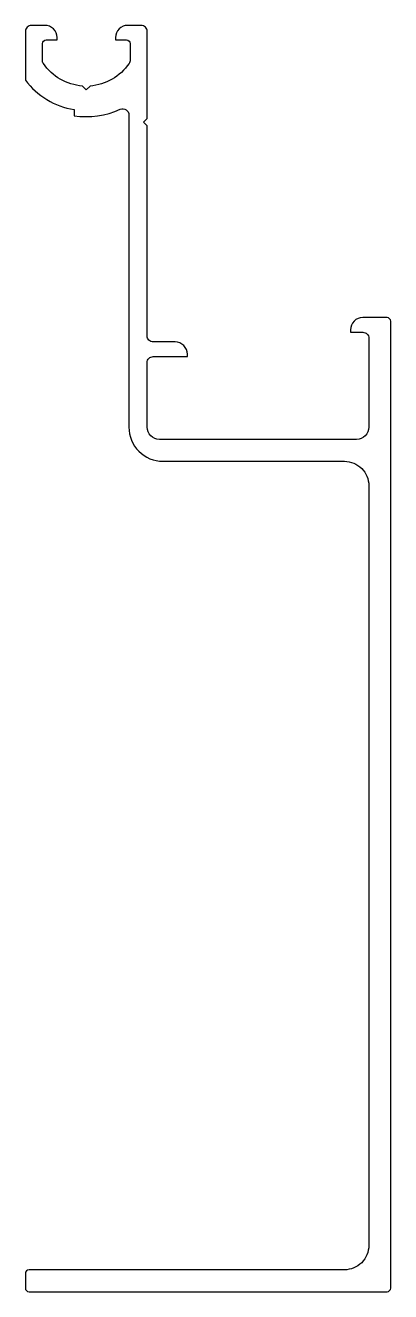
# Model space of a CAD drawing. Extents: x 1135 to 1165, y -214 to -110.
import ezdxf

# ---------------------------------------------------------------- set-up
doc = ezdxf.new("R2010")
doc.units = 0
doc.header["$LTSCALE"] = 15
doc.layers.get('0').update_dxf_attribs({"linetype": 'CONTINUOUS'})

msp = doc.modelspace()

# ---------------------------------------------------------------- linework, layer by layer
at = {"color": 0, "ltscale": 5}
msp.add_lwpolyline([(1134.94, -213.78, 0.414214), (1135.24, -214.08), (1164.64, -214.08, 0.414214), (1164.94, -213.78), (1164.94, -134.38, 0.414214), (1164.64, -134.08), (1162.64, -134.08, 0.414214), (1161.64, -135.08), (1161.64, -135.28), (1162.64, -135.28, -0.414214), (1163.14, -135.78), (1163.14, -143.08, -0.414214), (1162.14, -144.08), (1145.94, -144.08, -0.414214), (1144.94, -143.08), (1144.94, -137.78, -0.414214), (1145.44, -137.28), (1148.24, -137.28), (1148.24, -137.08, 0.414214), (1147.24, -136.08), (1145.44, -136.08, -0.414214), (1144.94, -135.58), (1144.94, -118.33), (1144.64, -118.03), (1144.94, -117.73), (1144.94, -110.58, 0.414214), (1144.44, -110.08), (1143.34, -110.08, 0.414214), (1142.34, -111.08), (1142.34, -111.28), (1143.24, -111.28, -0.414214), (1143.54, -111.58), (1143.54, -112.93, -0.149524), (1143.45, -113.21, -0.229816), (1140.25, -115.06), (1139.94, -115.38), (1139.62, -115.06, -0.229816), (1136.42, -113.21, -0.149524), (1136.34, -112.93), (1136.34, -111.58, -0.414214), (1136.64, -111.28), (1137.54, -111.28), (1137.54, -111.08, 0.414214), (1136.54, -110.08), (1135.44, -110.08, 0.414214), (1134.94, -110.58), (1134.94, -114.57, 0.19452), (1138.94, -117), (1138.94, -117.5, 0.145045), (1142.73, -116.97, -0.545667), (1143.44, -117.43), (1143.44, -143.08, 0.414214), (1146.24, -145.88), (1161.14, -145.88, -0.414214), (1163.14, -147.88), (1163.14, -210.28, -0.414214), (1161.14, -212.28), (1135.24, -212.28, 0.414214), (1134.94, -212.58)], format="xyb", close=True, dxfattribs=at)

doc.saveas('drawing.dxf')
